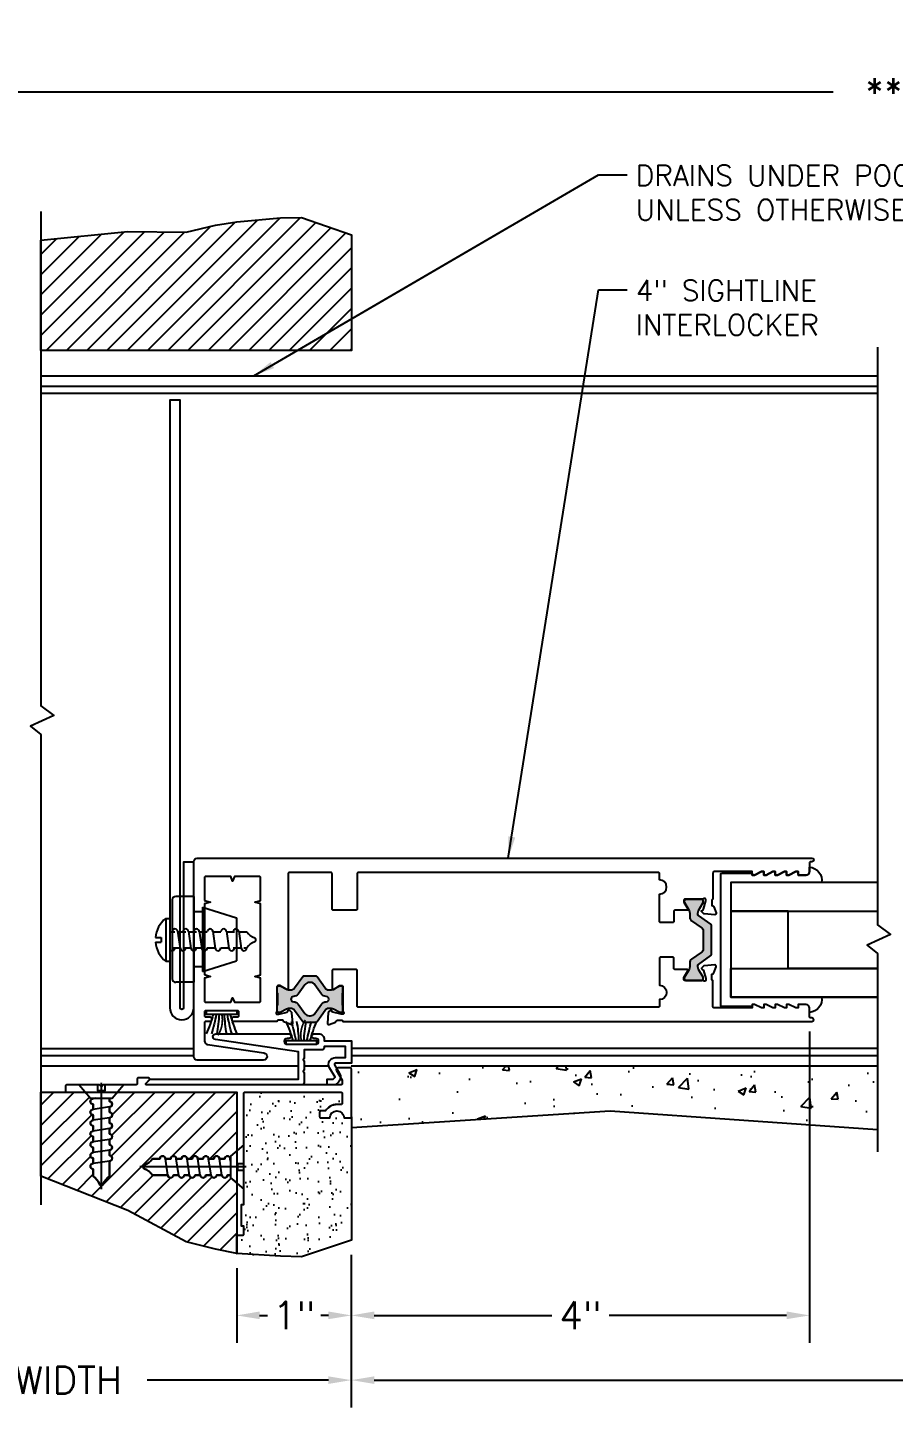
# Model space of a CAD drawing. Extents: x 0 to 79.8, y 0 to 38.2.
# Drawn here: x 6.67 to 14.22, y 11.55 to 23.71 of the extents above; entities that cross this region are included whole.
import ezdxf

# ---------------------------------------------------------------- set-up
doc = ezdxf.new("R2010")
doc.units = 0
doc.header["$MEASUREMENT"] = 0
doc.layers.get('0').update_dxf_attribs({"linetype": 'CONTINUOUS'})
doc.layers.get('DEFPOINTS').update_dxf_attribs({"color": 1, "linetype": 'CONTINUOUS'})
for name, color, linetype in [('ALUM-RED', 1, 'CONTINUOUS'), ('BREAK', 6, 'CONTINUOUS'), ('glass', 7, 'CONTINUOUS'), ('I-STRUT', 7, 'CONTINUOUS'), ('MISC', 9, 'CONTINUOUS'), ('SEAL', 7, 'CONTINUOUS'), ('SEALANT', 1, 'CONTINUOUS'), ('SILL-PAN', 7, 'CONTINUOUS'), ('TEXT', 7, 'CONTINUOUS'), ('TITLE-BLOCK', 7, 'CONTINUOUS'), ('TRACK', 1, 'CONTINUOUS'), ('VENT', 5, 'CONTINUOUS'), ('WALL-CONDITION', 7, 'CONTINUOUS')]:
    doc.layers.add(name, color=color, linetype=linetype)
doc.styles.add('ARCH', font='archstyl.shx')
doc.styles.add('ROMANS', font='romans')
doc.styles.get("Standard").update_dxf_attribs({"font": 'simplex.shx'})
doc.dimstyles.new('ARROW', dxfattribs={"dimtxt": 0.125, "dimasz": 0.1875, "dimexe": 0.125, "dimexo": 0.125, "dimgap": 0.0625, "dimtad": 0, "dimdec": 4, "dimzin": 11, "dimdsep": 46, "dimtxsty": 'ARCH', "dimcen": 0.09375, "dimclrd": 256, "dimclre": 256, "dimclrt": 256, "dimadec": 4, "dimazin": 0, "dimtfac": 1, "dimtdec": 4, "dimtmove": 2, "dimatfit": 3, "dimfxl": 0, "dimfrac": 2, "dimtolj": 1, "dimtzin": 0, "dimarcsym": 0})
doc.dimstyles.new('QUARTER', dxfattribs={"dimscale": 4, "dimtxt": 0.06, "dimasz": 0.05, "dimexe": 0.06, "dimexo": 0.032, "dimgap": 0.021, "dimtad": 0, "dimdec": 4, "dimzin": 4, "dimdsep": 46, "dimlunit": 5, "dimtxsty": 'ROMANS', "dimcen": 0.09, "dimadec": 0, "dimazin": 1, "dimtfac": 1, "dimtdec": 4, "dimtofl": 0, "dimtmove": 0, "dimatfit": 3, "dimfxl": 0, "dimtolj": 1, "dimtzin": 0, "dimarcsym": 0})

# ---------------------------------------------------------------- blocks, each defined once
blk = doc.blocks.new('A$C078B526A')
blk.add_lwpolyline([(0.097, 0.793), (0.288, 0.793), (0.385, 0.909), (0.224, 0.909), (0.224, 0.857), (0.161, 0.857), (0.161, 0.909), (0, 0.909)], close=True)
blk.add_lwpolyline([(0.192, 0.929), (0.192, 0)])
at = {"linetype": 'Continuous'}
blk.add_lwpolyline([(0.263, 0.793), (0.263, 0.766, -1), (0.263, 0.717), (0.263, 0.671, -1), (0.263, 0.622), (0.263, 0.577, -1), (0.263, 0.528), (0.263, 0.483, -1), (0.263, 0.434), (0.263, 0.388, -1), (0.263, 0.34), (0.263, 0.294, -1), (0.263, 0.245), (0.263, 0.112, 0.148821), (0.209, 0.042, -0.355272), (0.199, 0.034), (0.186, 0.034, -0.355272), (0.176, 0.042, 0.148821), (0.122, 0.112), (0.122, 0.175, -1), (0.122, 0.224), (0.122, 0.27, -1), (0.122, 0.319), (0.122, 0.364, -1), (0.122, 0.413), (0.122, 0.458, -1.039493), (0.122, 0.507), (0.122, 0.553, -1.039493), (0.122, 0.601), (0.122, 0.647, -1.039493), (0.122, 0.696), (0.122, 0.741, -1.039493), (0.122, 0.79), (0.122, 0.793)], format="xyb", dxfattribs=at)
for points in [[(0.142, 0.793), (0.122, 0.79)], [(0.263, 0.717), (0.122, 0.696)], [(0.263, 0.622), (0.122, 0.601)], [(0.263, 0.528), (0.122, 0.507)], [(0.263, 0.434), (0.122, 0.413)], [(0.267, 0.34), (0.122, 0.319)], [(0.263, 0.245), (0.122, 0.224)]]:
    blk.add_lwpolyline(points, dxfattribs=at)
blk = doc.blocks.new('*U78')
for centre, radius, start, end in [((-0.331, 1.333), 1.309, 285.9956, 293.821), ((-0.21, 1.411), 1.383, 279.9806, 287.1475), ((-0.037, 1.346), 1.325, 272.8884, 280.2078), ((-0.037, -1.346), 1.325, 79.7922, 87.1116), ((-0.21, -1.411), 1.383, 72.8525, 80.0194), ((-0.331, -1.333), 1.309, 66.179, 74.0044)]:
    blk.add_arc(centre, radius, start, end)
at = {"layer": 'SEAL'}
blk.add_lwpolyline([(0, -0.135), (0, 0.135), (0.03, 0.135), (0.03, -0.135)], close=True, dxfattribs=at)
at = {"layer": 'SEAL', "const_width": 0.015}
blk.add_lwpolyline([(0.03, 0, 0.202236), (0.211, 0.034)], format="xyb", dxfattribs=at)
at = {"flags": 9}
for tag, p in [('MANUFACTURER_PART_#', (0, -0.199)), ('FLEETWOOD_PART_#', (-0.001, -0.249))]:
    blk.add_attdef(tag, p, '', height=0.0312, dxfattribs=at)
blk = doc.blocks.new('*U79')
at = {"lineweight": 25}
blk.add_lwpolyline([(-0.138, 0.252, 0.57735), (-0.147, 0.237), (-0.103, 0.161, -0.339454), (-0.112, 0.088), (-0.139, 0.062), (-0.21, 0.062), (-0.21, 0.112), (-0.159, 0.112), (-0.142, 0.129), (-0.19, 0.212, -0.57735), (-0.138, 0.302), (-0.05, 0.302), (-0.05, 0.398), (-0.236, 0.398), (-0.236, 0.393, -0.414214), (-0.261, 0.368), (-0.411, 0.368), (-0.411, 0.292, 1), (-0.411, 0.272), (-0.411, 0.192, 1), (-0.411, 0.172), (-0.411, 0.087, -0.414214), (-0.436, 0.062), (-1.784, 0.062, -0.668179), (-1.791, 0.079), (-1.758, 0.112), (-0.461, 0.112), (-0.461, 0.351), (-1.187, 0.458, -0.929257), (-1.183, 0.508), (-0.546, 0.508, -1), (-0.546, 0.468), (-0.561, 0.468, 1), (-0.561, 0.418), (-0.311, 0.418, 1), (-0.311, 0.468), (-0.326, 0.468, -1), (-0.326, 0.508), (-0.286, 0.508, -0.414214), (-0.236, 0.458), (-0.236, 0.448), (0, 0.448), (0, 0.252)], format="xyb", close=True, dxfattribs=at)
blk.add_lwpolyline([(-0.08, -0.01), (-0.08, -0.099, -0.414214), (-0.09, -0.109), (-0.126, -0.109, 0.258619), (-0.225, -0.164), (-0.267, -0.164, 0.414214), (-0.277, -0.174), (-0.277, -0.216, 0.414214), (-0.267, -0.226), (-0.188, -0.226, -1), (-0.064, -0.226), (-0.01, -0.226, 0.414214), (0, -0.216), (0, 0.202, 0.414214), (-0.01, 0.212), (-0.116, 0.212, 0.57735), (-0.129, 0.189), (-0.08, 0.105), (-0.08, 0.072, -0.414214), (-0.09, 0.062), (-1.784, 0.062, -0.668179), (-1.791, 0.079), (-1.763, 0.107, 0.668179), (-1.77, 0.124), (-1.86, 0.124, 0.414214), (-1.87, 0.114), (-1.87, 0.072, -0.414214), (-1.88, 0.062), (-2.167, 0.062), (-2.182, 0.047), (-2.197, 0.062), (-2.485, 0.062, 0.414214), (-2.495, 0.052), (-2.495, 0.01, 0.414214), (-2.485, 0), (-1.01, 0, -0.414214), (-1, -0.01), (-1, -1.237, 0.414214), (-0.987, -1.25), (-0.951, -1.25, 0.414214), (-0.938, -1.237), (-0.938, -1.17), (-0.96, -1.17), (-0.96, -0.982), (-0.938, -0.982), (-0.938, -0.01, -0.414214), (-0.928, 0), (-0.09, 0, -0.414214)], format="xyb", close=True)
blk.add_blockref('A$C078B526A', (-2.375, -0.847))
at = {"rotation": 270}
blk.add_blockref('A$C078B526A', (-1.847, -0.461), dxfattribs=at)
at = {"layer": 'SEAL', "xscale": -1, "rotation": 270}
blk.add_blockref('*U78', (-0.436, 0.418), dxfattribs=at)
blk = doc.blocks.new('*D114')
at = {"color": 0, "lineweight": -2}
for p, q in [((2.821, 14.295), (2.821, 11.669)), ((9.492, 13.004), (9.492, 11.669)), ((3.021, 11.909), (4.604, 11.909)), ((9.292, 11.909), (7.709, 11.909))]:
    blk.add_line(p, q, dxfattribs=at)
at = {"color": 0}
for points in [[(3.021, 11.942), (3.021, 11.876), (2.821, 11.909)], [(9.292, 11.942), (9.292, 11.876), (9.492, 11.909)]]:
    blk.add_solid(points, dxfattribs=at)
at = {"layer": 'DEFPOINTS', "color": 0}
for p in [(2.821, 14.423), (9.492, 13.132), (2.821, 11.909)]:
    blk.add_point(p, dxfattribs=at)
at = {"color": 0, "insert": (6.157, 11.909), "char_height": 0.24, "attachment_point": 5, "style": 'ROMANS'}
blk.add_mtext('\\A1;**POCKET WIDTH', dxfattribs=at)
blk = doc.blocks.new('*D115')
at = {"color": 0, "lineweight": -2}
for p, q in [((28.34, 18.492), (28.34, 11.669)), ((9.492, 13.004), (9.492, 11.669)), ((9.692, 11.909), (17.244, 11.909)), ((28.14, 11.909), (20.589, 11.909))]:
    blk.add_line(p, q, dxfattribs=at)
at = {"color": 0}
for points in [[(9.692, 11.942), (9.692, 11.876), (9.492, 11.909)], [(28.14, 11.942), (28.14, 11.876), (28.34, 11.909)]]:
    blk.add_solid(points, dxfattribs=at)
at = {"layer": 'DEFPOINTS', "color": 0}
for p in [(28.34, 18.62), (9.492, 13.132), (28.34, 11.909)]:
    blk.add_point(p, dxfattribs=at)
at = {"color": 0, "insert": (18.916, 11.909), "char_height": 0.24, "attachment_point": 5, "style": 'ROMANS'}
blk.add_mtext('\\A1;**DAYLIGHT WIDTH', dxfattribs=at)
blk = doc.blocks.new('*D116')
at = {"layer": 'DEFPOINTS', "color": 0}
for p in [(8.492, 13.013), (9.492, 13.132), (9.492, 12.474)]:
    blk.add_point(p, dxfattribs=at)
at = {"layer": 'TITLE-BLOCK', "color": 0, "lineweight": -2}
for p, q in [((9.492, 13.004), (9.492, 12.234)), ((8.492, 12.885), (8.492, 12.234)), ((8.692, 12.474), (8.76, 12.474)), ((9.292, 12.474), (9.225, 12.474))]:
    blk.add_line(p, q, dxfattribs=at)
at = {"layer": 'TITLE-BLOCK', "color": 0}
for points in [[(8.692, 12.508), (8.692, 12.441), (8.492, 12.474)], [(9.292, 12.508), (9.292, 12.441), (9.492, 12.474)]]:
    blk.add_solid(points, dxfattribs=at)
at = {"layer": 'TITLE-BLOCK', "color": 0, "insert": (8.992, 12.474), "char_height": 0.24, "attachment_point": 5, "style": 'ROMANS'}
blk.add_mtext('\\A1;1"', dxfattribs=at)
blk = doc.blocks.new('*D117')
at = {"color": 0, "lineweight": -2}
for p, q in [((2.821, 21.025), (2.821, 23.393)), ((28.34, 20.656), (28.34, 23.393)), ((3.021, 23.153), (13.697, 23.153)), ((28.14, 23.153), (17.465, 23.153))]:
    blk.add_line(p, q, dxfattribs=at)
at = {"color": 0}
for points in [[(3.021, 23.187), (3.021, 23.12), (2.821, 23.153)], [(28.14, 23.187), (28.14, 23.12), (28.34, 23.153)]]:
    blk.add_solid(points, dxfattribs=at)
at = {"layer": 'DEFPOINTS', "color": 0}
for p in [(28.34, 23.153), (2.821, 20.897), (28.34, 20.528)]:
    blk.add_point(p, dxfattribs=at)
at = {"color": 0, "insert": (15.581, 23.153), "char_height": 0.24, "attachment_point": 5, "style": 'ROMANS'}
blk.add_mtext('\\A1;**NET FRAME WIDTH', dxfattribs=at)
blk = doc.blocks.new('A$C72B7364F')
at = {"linetype": 'Continuous'}
for p, q in [((0.0224, 0.0935), (0.0313, 0.0935)), ((0.0224, 0.0935), (0.0224, 0)), ((0.0313, 0.0935), (0.0313, 0)), ((0.0313, 0.0644), (0.0425, 0.0644)), ((0.0485, 0.0654), (0.0539, 0.028)), ((0.0487, 0.0644), (0.0661, 0.0644)), ((0.0721, 0.0654), (0.0775, 0.028)), ((0.0723, 0.0644), (0.0896, 0.0644)), ((0.0956, 0.0654), (0.1011, 0.028)), ((0.0958, 0.0644), (0.1132, 0.0644)), ((0.1253, 0.0654), (0.1307, 0.028)), ((0.1255, 0.0644), (0.1429, 0.0644)), ((0.155, 0.0654), (0.1604, 0.028)), ((0.1552, 0.0644), (0.1725, 0.0644)), ((0.1817, 0.0654), (0.1871, 0.028)), ((0.1819, 0.0644), (0.1992, 0.0644)), ((0, 0.0517), (0.0125, 0.0517)), ((0, 0.0418), (0.0125, 0.0418)), ((0.0125, 0.0517), (0.0125, 0.0418)), ((0.2188, 0.0451), (0.2188, 0.0484)), ((0.0364, 0.0291), (0.0539, 0.0291)), ((0.06, 0.0291), (0.0774, 0.0291)), ((0.0835, 0.0291), (0.101, 0.0291)), ((0.1132, 0.0291), (0.1306, 0.0291)), ((0.1429, 0.0291), (0.1603, 0.0291)), ((0.1696, 0.0291), (0.187, 0.0291)), ((0.1931, 0.0291), (0.1992, 0.0291)), ((0.0224, 0), (0.0313, 0))]:
    blk.add_line(p, q, dxfattribs=at)
for centre, radius, start, end in [((0.0599, 0.0467), 0.0599, 128.718, 175.226), ((0.0425, 0.0644), 0.00611, 0, 180), ((0.0661, 0.0644), 0.00611, 0, 180), ((0.0896, 0.0644), 0.00611, 0, 180), ((0.1193, 0.0644), 0.00611, 0, 180), ((0.149, 0.0644), 0.00611, 0, 180), ((0.1757, 0.0644), 0.00611, 0, 180), ((0.2302, 0.0864), 0.038, 215.4362, 249.2949), ((0.0599, 0.0467), 0.0599, 184.774, 231.282), ((0.2302, 0.0071), 0.038, 110.7051, 144.5638), ((0.2163, 0.0484), 0.00249, 0, 78.2349), ((0.2163, 0.0451), 0.00249, 281.7651, 0), ((0.0364, 0.0291), 0.00611, 212.4827, 0), ((0.06, 0.0291), 0.00611, 180, 0), ((0.06, 0.0291), 0.00611, 180, 0), ((0.0835, 0.0291), 0.00611, 180, 0), ((0.1071, 0.0291), 0.00611, 180, 0), ((0.1071, 0.0291), 0.00611, 180, 0), ((0.1367, 0.0291), 0.00611, 180, 0), ((0.1367, 0.0291), 0.00611, 180, 0), ((0.1664, 0.0291), 0.00611, 180, 0), ((0.1664, 0.0291), 0.00611, 180, 0), ((0.1931, 0.0291), 0.00611, 180, 0)]:
    blk.add_arc(centre, radius, start, end, dxfattribs=at)
blk = doc.blocks.new('25064-18mmX6mm-I-STRUT')
at = {"layer": 'I-STRUT'}
h = blk.add_hatch(color=256, dxfattribs=at)
h.dxf.hatch_style = 1
h.paths.add_polyline_path([(-0.22, 0.353, 0.57735), (-0.234, 0.33), (-0.195, 0.257, -0.131652), (-0.189, 0.233), (-0.189, 0.199, 0.244698), (-0.172, 0.167), (-0.088, 0.108, -0.244698), (-0.071, 0.076), (-0.071, -0.077, -0.244698), (-0.088, -0.11), (-0.172, -0.169, 0.244698), (-0.189, -0.201), (-0.189, -0.235, -0.131652), (-0.195, -0.258), (-0.235, -0.327, 0.245227), (-0.235, -0.335, 0.507805), (-0.22, -0.355), (-0.087, -0.355, 0.414214), (-0.071, -0.339, 0.469068), (-0.072, -0.327), (-0.112, -0.258, -0.131652), (-0.118, -0.235), (-0.118, -0.224, -0.244698), (-0.113, -0.214), (-0.005, -0.138, 0.244698), (0, -0.129), (0, -0.127), (0, 0.127, 0.244698), (-0.005, 0.137), (-0.113, 0.212, -0.244698), (-0.118, 0.222), (-0.118, 0.233, -0.131652), (-0.112, 0.257), (-0.072, 0.326, 0.131652), (-0.071, 0.33, 0.640011), (-0.087, 0.353)])
blk.add_lwpolyline([(0, -0.13), (0, -0.127), (0, 0.127, 0.244698), (-0.005, 0.137), (-0.113, 0.212, -0.244698), (-0.118, 0.222), (-0.118, 0.233, -0.131652), (-0.112, 0.257), (-0.072, 0.326, 0.131652), (-0.071, 0.33), (-0.071, 0.338, 0.414214), (-0.087, 0.353), (-0.22, 0.353, 0.414214), (-0.236, 0.338), (-0.236, 0.33, 0.131652), (-0.235, 0.326), (-0.195, 0.257, -0.131652), (-0.189, 0.233), (-0.189, 0.199, 0.244698), (-0.172, 0.167), (-0.088, 0.108, -0.244698), (-0.071, 0.076), (-0.071, -0.077, -0.244698), (-0.088, -0.11), (-0.172, -0.169, 0.244698), (-0.189, -0.201), (-0.189, -0.235, -0.131652), (-0.195, -0.258), (-0.235, -0.327, 0.131652), (-0.236, -0.331), (-0.236, -0.339, 0.414214), (-0.22, -0.355), (-0.087, -0.355, 0.414214), (-0.071, -0.339), (-0.071, -0.331, 0.131652), (-0.072, -0.327), (-0.112, -0.258, -0.131652), (-0.118, -0.235), (-0.118, -0.224, -0.244698), (-0.113, -0.214), (-0.005, -0.138, 0.244698), (0, -0.129)], format="xyb", dxfattribs=at)
blk = doc.blocks.new('25065-14.6mmX10.2mm-I-STRUT')
at = {"layer": 'I-STRUT'}
h = blk.add_hatch(color=256, dxfattribs=at)
h.dxf.hatch_style = 1
h.paths.add_polyline_path([(-0.221, 0.196, 0.242889), (-0.231, 0.201), (-0.283, 0.201), (-0.336, 0.201, 0.242889), (-0.346, 0.196), (-0.417, 0.095, -0.242889), (-0.449, 0.079), (-0.47, 0.079, -0.131652), (-0.489, 0.084), (-0.538, 0.112, 0.317667), (-0.551, 0.111, 0.6401), (-0.571, 0.102), (-0.571, 0.059, 0.236068), (-0.567, 0.051), (-0.567, -0.051, 0.236068), (-0.571, -0.059), (-0.571, -0.102, 0.6401), (-0.551, -0.111, 0.317667), (-0.538, -0.112), (-0.489, -0.084, -0.131652), (-0.47, -0.079), (-0.449, -0.079, -0.242889), (-0.417, -0.095), (-0.346, -0.196, 0.242889), (-0.336, -0.201), (-0.283, -0.201), (-0.231, -0.201, 0.242889), (-0.221, -0.196), (-0.15, -0.095, -0.242889), (-0.118, -0.079), (-0.097, -0.079, -0.131652), (-0.078, -0.084), (-0.029, -0.112, 0.317667), (-0.016, -0.111, 0.6401), (0.004, -0.102), (0.004, -0.059, 0.236068), (0, -0.051), (0, 0.051, 0.236068), (0.004, 0.059), (0.004, 0.102, 0.6401), (-0.016, 0.111, 0.317667), (-0.029, 0.112), (-0.078, 0.084, -0.131652), (-0.097, 0.079), (-0.118, 0.079, -0.242889), (-0.15, 0.095)])
h.paths.add_polyline_path([(-0.181, 0.044, 0.244669), (-0.142, 0.024, -1.006741), (-0.142, -0.023, 0.244669), (-0.181, -0.043), (-0.239, -0.126, -0.242889), (-0.278, -0.145), (-0.289, -0.145, -0.242889), (-0.328, -0.126), (-0.386, -0.043, 0.244669), (-0.425, -0.023, -1.006741), (-0.425, 0.024, 0.244669), (-0.386, 0.044), (-0.328, 0.126, -0.242889), (-0.289, 0.146), (-0.278, 0.146, -0.242889), (-0.239, 0.126)], flags=16)
for points in [[(-0.571, -0.059), (-0.571, -0.102, 0.414214), (-0.559, -0.114), (-0.544, -0.114, 0.131652), (-0.538, -0.112), (-0.489, -0.084, -0.131652), (-0.47, -0.079), (-0.449, -0.079, -0.242889), (-0.417, -0.095), (-0.346, -0.196, 0.242889), (-0.336, -0.201), (-0.283, -0.201), (-0.231, -0.201, 0.242889), (-0.221, -0.196), (-0.15, -0.095, -0.242889), (-0.118, -0.079), (-0.097, -0.079, -0.131652), (-0.078, -0.084), (-0.029, -0.112, 0.131652), (-0.023, -0.114), (-0.008, -0.114, 0.414214), (0.004, -0.102), (0.004, -0.059, 0.236068), (0, -0.051), (0, 0.051, 0.236068), (0.004, 0.059), (0.004, 0.102, 0.414214), (-0.008, 0.114), (-0.023, 0.114, 0.131652), (-0.029, 0.112), (-0.078, 0.084, -0.131652), (-0.097, 0.079), (-0.118, 0.079, -0.242889), (-0.15, 0.095), (-0.221, 0.196, 0.242889), (-0.231, 0.201), (-0.283, 0.201), (-0.336, 0.201, 0.242889), (-0.346, 0.196), (-0.417, 0.095, -0.242889), (-0.449, 0.079), (-0.47, 0.079, -0.131652), (-0.489, 0.084), (-0.538, 0.112, 0.131652), (-0.544, 0.114), (-0.559, 0.114, 0.414214), (-0.571, 0.102), (-0.571, 0.059, 0.236068), (-0.567, 0.051), (-0.567, -0.051, 0.236068)], [(-0.425, -0.023, -0.244669), (-0.386, -0.043), (-0.328, -0.126, 0.242889), (-0.289, -0.145), (-0.283, -0.145), (-0.278, -0.145, 0.242889), (-0.239, -0.126), (-0.181, -0.043, -0.244669), (-0.142, -0.023, 1.006741), (-0.142, 0.024, -0.244669), (-0.181, 0.044), (-0.239, 0.126, 0.242889), (-0.278, 0.146), (-0.283, 0.146), (-0.289, 0.146, 0.242889), (-0.328, 0.126), (-0.386, 0.044, -0.244669), (-0.425, 0.024, 1.006741)]]:
    blk.add_lwpolyline(points, format="xyb", close=True, dxfattribs=at)
blk = doc.blocks.new('3777-4in_Thermal_Sightline_Interlocker')
for points in [[(0.857, 0.671), (0.857, 0.595, -0.414214), (0.827, 0.565), (0.767, 0.565, -0.414214), (0.757, 0.575), (0.757, 0.595), (0.737, 0.595), (0.677, 0.565), (0.657, 0.565), (0.657, 0.595), (0.637, 0.595), (0.577, 0.565), (0.557, 0.565), (0.557, 0.595), (0.537, 0.595), (0.477, 0.565), (0.457, 0.565), (0.457, 0.595), (0.437, 0.595), (0.377, 0.565), (0.357, 0.565), (0.357, 0.595), (0.024, 0.595, 0.414214), (0.014, 0.585), (0.014, 0.355, 0.414214), (0.003, 0.343), (0.003, 0.308, 0.359508), (0.012, 0.297, -0.263725), (0.021, 0.289), (0.041, 0.235), (0.041, 0.235, -0.548619), (0.029, 0.219), (-0.063, 0.227, -0.176327), (-0.07, 0.23), (-0.084, 0.244, -0.57735), (-0.081, 0.257), (-0.076, 0.259, 0.267949), (-0.068, 0.267), (-0.049, 0.339, 0.065543), (-0.048, 0.342), (-0.048, 0.351, 0.6885), (-0.069, 0.358, -0.213422), (-0.077, 0.355), (-0.23, 0.355, 0.414214), (-0.241, 0.343), (-0.241, 0.334, 0.137872), (-0.24, 0.328), (-0.204, 0.27, -0.585524), (-0.211, 0.258), (-0.318, 0.258, 0.414214), (-0.328, 0.248), (-0.328, 0.16, -0.414214), (-0.338, 0.15), (-0.443, 0.15, -0.414214), (-0.453, 0.16), (-0.453, 0.398, 1), (-0.453, 0.523), (-0.453, 0.578, 0.414214), (-0.463, 0.588), (-3.082, 0.588, 0.414214), (-3.092, 0.578), (-3.092, 0.268, -0.414214), (-3.102, 0.258), (-3.301, 0.258, -0.414214), (-3.311, 0.268), (-3.311, 0.578, 0.414214), (-3.321, 0.588), (-3.685, 0.588, 0.414214), (-3.695, 0.578), (-3.695, -0.429, -0.585524), (-3.707, -0.435), (-3.766, -0.399, 0.137872), (-3.772, -0.398), (-3.78, -0.398, 0.414214), (-3.792, -0.409), (-3.792, -0.621, -0.213422), (-3.796, -0.63, 0.6885), (-3.788, -0.65), (-3.779, -0.65, 0.065543), (-3.776, -0.65), (-3.704, -0.631, 0.267949), (-3.696, -0.622), (-3.695, -0.618, -0.57735), (-3.682, -0.615), (-3.668, -0.629, -0.176327), (-3.664, -0.636), (-3.656, -0.727, -0.548619), (-3.672, -0.739), (-3.672, -0.739), (-3.726, -0.72, -0.263725), (-3.734, -0.711, 0.359508), (-3.745, -0.701), (-3.78, -0.701, 0.414214), (-3.792, -0.713), (-4.174, -0.713, -0.414214), (-4.184, -0.703), (-4.184, -0.683, -0.414214), (-4.174, -0.673), (-4.134, -0.673, 0.414214), (-4.124, -0.663), (-4.124, -0.63, 0.414214), (-4.134, -0.62), (-4.414, -0.62, 0.414214), (-4.424, -0.63), (-4.424, -0.663, 0.414214), (-4.414, -0.673), (-4.374, -0.673, -0.414214), (-4.364, -0.683), (-4.364, -0.703, -0.414214), (-4.374, -0.713), (-4.414, -0.713, 0.414214), (-4.424, -0.723), (-4.424, -0.884, 0.3714), (-4.398, -0.914), (-3.906, -0.987, -0.928445), (-3.911, -1.051), (-4.488, -1.051, -0.414214), (-4.518, -1.021), (-4.518, 0.683, -0.414214), (-4.488, 0.713), (0.877, 0.713, -1), (0.877, 0.681), (0.867, 0.681, 0.414214)], [(-4.424, 0.344), (-4.373, 0.328), (-4.424, 0.313), (-4.424, -0.304), (-4.373, -0.32), (-4.424, -0.335), (-4.424, -0.535, 0.414214), (-4.414, -0.545), (-4.195, -0.545), (-4.18, -0.505), (-4.164, -0.545), (-3.946, -0.545, 0.414214), (-3.936, -0.535), (-3.936, -0.336), (-3.986, -0.32), (-3.936, -0.305), (-3.936, 0.313), (-3.986, 0.328), (-3.936, 0.344), (-3.936, 0.543, 0.414214), (-3.946, 0.553), (-4.164, 0.553), (-4.18, 0.513), (-4.195, 0.553), (-4.414, 0.553, 0.414214), (-4.424, 0.543)], [(0.867, -0.681, -0.414214), (0.857, -0.671), (0.857, -0.595, 0.414214), (0.827, -0.565), (0.757, -0.565), (0.757, -0.595), (0.737, -0.595), (0.677, -0.565), (0.657, -0.565), (0.657, -0.595), (0.637, -0.595), (0.577, -0.565), (0.557, -0.565), (0.557, -0.595), (0.537, -0.595), (0.477, -0.565), (0.457, -0.565), (0.457, -0.595), (0.437, -0.595), (0.377, -0.565), (0.357, -0.565), (0.357, -0.595), (0.024, -0.595, -0.414214), (0.014, -0.585), (0.014, -0.355, -0.414214), (0.003, -0.343), (0.003, -0.308, -0.359508), (0.012, -0.297, 0.263725), (0.021, -0.289), (0.041, -0.235), (0.041, -0.235, 0.548619), (0.029, -0.219), (-0.063, -0.227, 0.176327), (-0.07, -0.23), (-0.084, -0.244, 0.57735), (-0.081, -0.257), (-0.076, -0.259, -0.267949), (-0.068, -0.267), (-0.049, -0.339, -0.065543), (-0.048, -0.342), (-0.048, -0.351, -0.6885), (-0.069, -0.358, 0.213422), (-0.077, -0.355), (-0.23, -0.355, -0.414214), (-0.241, -0.343), (-0.241, -0.334, -0.137872), (-0.24, -0.328), (-0.204, -0.27, 0.585524), (-0.211, -0.258), (-0.318, -0.258, -0.414214), (-0.328, -0.248), (-0.328, -0.16, 0.414214), (-0.338, -0.15), (-0.443, -0.15, 0.414214), (-0.453, -0.16), (-0.453, -0.397, -1), (-0.453, -0.522), (-0.453, -0.578, -0.414214), (-0.463, -0.588), (-3.082, -0.588, -0.414214), (-3.092, -0.578), (-3.092, -0.268, 0.414214), (-3.102, -0.258), (-3.301, -0.258, 0.414214), (-3.311, -0.268), (-3.311, -0.427, 0.585524), (-3.299, -0.433), (-3.243, -0.399, -0.137872), (-3.237, -0.398), (-3.228, -0.398, -0.414214), (-3.216, -0.409), (-3.216, -0.621, 0.213422), (-3.213, -0.63, -0.6885), (-3.22, -0.65), (-3.229, -0.65, -0.065543), (-3.232, -0.65), (-3.304, -0.631, -0.267949), (-3.312, -0.622), (-3.313, -0.618, 0.57735), (-3.326, -0.615), (-3.341, -0.629, 0.176327), (-3.344, -0.636), (-3.352, -0.727, 0.548619), (-3.336, -0.739), (-3.336, -0.739), (-3.282, -0.72, 0.263725), (-3.274, -0.711, -0.359508), (-3.263, -0.701), (-3.228, -0.701, -0.414214), (-3.216, -0.713), (0.877, -0.713, 1), (0.877, -0.681)]]:
    blk.add_lwpolyline(points, format="xyb", close=True)
at = {"layer": 'I-STRUT'}
for name, p in [('25064-18mmX6mm-I-STRUT', (0, 0)), ('25065-14.6mmX10.2mm-I-STRUT', (-3.221, -0.518))]:
    blk.add_blockref(name, p, dxfattribs=at)
blk = doc.blocks.new('A$C1D443341')
for p, q in [((0.188, 0.75), (0.031, 0.75)), ((0.188, 0.75), (0.188, 0)), ((0, 0.719), (0, 0.031)), ((0.264, 0.615), (0.188, 0.615)), ((0.264, 0.656), (0.562, 0.563)), ((0.264, 0.656), (0.264, 0.094)), ((0.562, 0.563), (0.562, 0.187)), ((0.264, 0.135), (0.188, 0.135)), ((0.264, 0.094), (0.562, 0.187)), ((0.188, 0), (0.031, 0))]:
    blk.add_line(p, q)
for centre, start, end in [((0.031, 0.719), 90, 180), ((0.031, 0.031), 180, 270)]:
    blk.add_arc(centre, 0.031, start, end)
blk = doc.blocks.new('*U95')
for centre, radius, start, end in [((-0.336, 1.375), 1.351, 285.7333, 293.4368), ((-0.214, 1.458), 1.43, 279.8103, 286.8579), ((-0.038, 1.394), 1.372, 272.8377, 280.0301), ((-0.038, -1.394), 1.372, 79.9699, 87.1623), ((-0.214, -1.458), 1.43, 73.1421, 80.1897), ((-0.336, -1.375), 1.351, 66.5632, 74.2667)]:
    blk.add_arc(centre, radius, start, end)
at = {"layer": 'SEAL'}
blk.add_lwpolyline([(0, -0.135), (0, 0.135), (0.03, 0.135), (0.03, -0.135)], close=True, dxfattribs=at)
at = {"layer": 'SEAL', "const_width": 0.015}
blk.add_lwpolyline([(0.03, 0, 0.199044), (0.214, 0.034)], format="xyb", dxfattribs=at)
at = {"flags": 9}
for tag, p in [('MANUFACTURER_PART_#', (0, -0.199)), ('FLEETWOOD_PART_#', (-0.001, -0.249))]:
    blk.add_attdef(tag, p, '', height=0.0312, dxfattribs=at)
blk = doc.blocks.new('*D216')
at = {"layer": 'DEFPOINTS', "color": 0}
for p in [(13.492, 15.081), (9.492, 13.132), (9.492, 12.474)]:
    blk.add_point(p, dxfattribs=at)
at = {"layer": 'TITLE-BLOCK', "color": 0, "lineweight": -2}
for p, q in [((13.492, 14.953), (13.492, 12.234)), ((9.492, 13.004), (9.492, 12.234)), ((9.692, 12.474), (11.243, 12.474)), ((13.292, 12.474), (11.742, 12.474))]:
    blk.add_line(p, q, dxfattribs=at)
at = {"layer": 'TITLE-BLOCK', "color": 0}
for points in [[(9.692, 12.508), (9.692, 12.441), (9.492, 12.474)], [(13.292, 12.508), (13.292, 12.441), (13.492, 12.474)]]:
    blk.add_solid(points, dxfattribs=at)
at = {"layer": 'TITLE-BLOCK', "color": 0, "insert": (11.492, 12.474), "char_height": 0.24, "attachment_point": 5, "style": 'ROMANS'}
blk.add_mtext('\\A1;4"', dxfattribs=at)

msp = doc.modelspace()

# ---------------------------------------------------------------- hatches: boundary and pattern name
at = {"layer": 'TITLE-BLOCK'}
h = msp.add_hatch(dxfattribs=at)
h.set_pattern_fill('AR-CONC', color=256, scale=0.1, style=0)
h.set_pattern_definition([(50, (52.3664, 3.58), (0.71726, -0.062752), [0.075, -0.825]), (355, (52.3664, 3.58), (-0.138751, 0.752192), [0.06, -0.66]), (100.4514, (52.42616, 3.57476), (0.578509, 0.68944), [0.06374, -0.701142]), (46.1842, (52.3664, 3.78), (1.067241, -0.165519), [0.1125, -1.2375]), (96.6356, (52.4553, 3.7662), (0.934663, 0.974118), [0.09561, -1.051713]), (351.1842, (52.3664, 3.78), (0.934662, 0.974119), [0.09, -0.99]), (21, (52.4664, 3.73), (0.596907, -0.402619), [0.075, -0.825]), (326, (52.4664, 3.73), (0.243315, 0.72515), [0.06, -0.66]), (71.4514, (52.5161, 3.69644), (0.840223, 0.32253), [0.06374, -0.701142]), (37.5, (52.36639, 3.58), (0.0121599, 0.3328939), [0, -0.652, 0, -0.67, 0, -0.6625]), (7.5, (52.3664, 3.58), (0.2630695, 0.3944117), [0, -0.382, 0, -0.637, 0, -0.2525]), (327.5, (52.14339, 3.58), (0.5338224, -0.0225549), [0, -0.25, 0, -0.78, 0, -1.035]), (317.5, (52.0434, 3.58), (0.583186, 0.100105), [0, -0.325, 0, -0.518, 0, -0.735])])
h.paths.add_polyline_path([(14.0844961, 14.651764), (9.4922485, 14.6517641), (9.4922201, 14.1116559), (11.7523242, 14.2560542), (14.0845514, 14.0924607)])
at = {"layer": 'WALL-CONDITION'}
h = msp.add_hatch(dxfattribs=at)
h.set_pattern_fill('ANSI31', color=256, style=0)
h.set_pattern_definition([(45, (-35.54223, 27.84719), (-0.08838835, 0.08838835), [])])
h.paths.add_polyline_path([(6.7812639, 20.8971012), (6.7812639, 21.8577428), (7.5399987, 21.9349895), (8.0513403, 21.9276147), (8.3073789, 21.9908073), (8.4923201, 22.0174957), (8.8746987, 22.0524093), (9.0566691, 22.0568856), (9.4922201, 21.9049204), (9.4922201, 20.8971012)])
h = msp.add_hatch(dxfattribs=at)
h.set_pattern_fill('ANSI31', color=256, style=0)
h.set_pattern_definition([(45, (-35.54223, 27.84719), (-0.08838835, 0.08838835), [])])
edge = h.paths.add_edge_path()
edge.add_line((6.7812638, 13.6900191), (6.7812638, 14.4231012))
edge.add_line((6.7812638, 14.4231012), (7.1695313, 14.4231012))
edge.add_line((7.1695313, 14.4231012), (7.2146234, 14.3693626))
edge.add_line((7.2146234, 14.3693626), (7.2391705, 14.3693626))
edge.add_line((7.2391705, 14.3693626), (7.2391705, 14.3662611))
edge.add_arc((7.2391705, 14.3418183), 0.0244428, 90, 270)
edge.add_line((7.2391705, 14.3173756), (7.2391705, 14.2719819))
edge.add_arc((7.2391705, 14.2475391), 0.0244428, 90, 270)
edge.add_line((7.2391705, 14.2230963), (7.2391705, 14.1777026))
edge.add_arc((7.2391705, 14.1532598), 0.0244428, 90, 270)
edge.add_line((7.2391705, 14.1288171), (7.2391705, 14.0834233))
edge.add_arc((7.2391705, 14.0589806), 0.0244428, 90, 270)
edge.add_line((7.2391705, 14.0345378), (7.2391705, 13.9891441))
edge.add_arc((7.2391705, 13.9647013), 0.0244428, 90, 270)
edge.add_line((7.2391705, 13.9402586), (7.2391705, 13.8948648))
edge.add_arc((7.2391705, 13.8704221), 0.0244428, 90, 270)
edge.add_line((7.2391705, 13.8459793), (7.2391705, 13.8005856))
edge.add_arc((7.2391705, 13.7761428), 0.0244428, 90, 270)
edge.add_line((7.2391705, 13.7517), (7.2391705, 13.6882998))
edge.add_arc((7.1510518, 13.5644704), 0.1519823, 20.70507772, 54.56379237, ccw=False)
edge.add_arc((7.302985, 13.6202392), 0.0099766, 191.76514343, 270)
edge.add_line((7.302985, 13.6102626), (7.3097657, 13.6102626))
edge.add_line((7.3097657, 13.6102626), (7.3165465, 13.6102626))
edge.add_arc((7.3165465, 13.6202392), 0.0099766, 270, 348.23485657)
edge.add_arc((7.4684797, 13.5644704), 0.1519823, 125.43620763, 159.29492228, ccw=False)
edge.add_line((7.380361, 13.6882998), (7.380361, 13.8211606))
edge.add_arc((7.380361, 13.8456034), 0.0244428, 270, 450)
edge.add_line((7.380361, 13.8700461), (7.380361, 13.9154399))
edge.add_arc((7.380361, 13.9398826), 0.0244428, 270, 450)
edge.add_line((7.380361, 13.9643254), (7.380361, 14.0097191))
edge.add_arc((7.380361, 14.0341619), 0.0244428, 270, 450)
edge.add_line((7.380361, 14.0586047), (7.380361, 14.1043743))
edge.add_arc((7.380361, 14.1288171), 0.0244428, 270, 450)
edge.add_line((7.380361, 14.1532598), (7.380361, 14.1986535))
edge.add_arc((7.380361, 14.2230963), 0.0244428, 270, 450)
edge.add_line((7.380361, 14.2475391), (7.380361, 14.2929328))
edge.add_arc((7.380361, 14.3173756), 0.0244428, 270, 450)
edge.add_line((7.380361, 14.3418183), (7.380361, 14.3693626))
edge.add_line((7.380361, 14.3693626), (7.4049081, 14.3693626))
edge.add_line((7.4049081, 14.3693626), (7.4500002, 14.4231012))
edge.add_line((7.4500002, 14.4231012), (8.4923201, 14.4231012))
edge.add_line((8.4923201, 14.4231012), (8.4923201, 13.9101584))
edge.add_line((8.4923201, 13.9101584), (8.4385815, 13.8650663))
edge.add_line((8.4385815, 13.8650663), (8.4385815, 13.8405191))
edge.add_line((8.4385815, 13.8405191), (8.43548, 13.8405191))
edge.add_arc((8.4110373, 13.8405191), 0.0244428, 0, 180)
edge.add_line((8.3865945, 13.8405191), (8.3412008, 13.8405191))
edge.add_arc((8.316758, 13.8405191), 0.0244428, 0, 180)
edge.add_line((8.2923153, 13.8405191), (8.2469215, 13.8405191))
edge.add_arc((8.2224788, 13.8405191), 0.0244428, 0, 180)
edge.add_line((8.198036, 13.8405191), (8.1526423, 13.8405191))
edge.add_arc((8.1281995, 13.8405191), 0.0244428, 0, 180)
edge.add_line((8.1037567, 13.8405191), (8.058363, 13.8405191))
edge.add_arc((8.0339203, 13.8405191), 0.0244428, 0, 180)
edge.add_line((8.0094775, 13.8405191), (7.9640838, 13.8405191))
edge.add_arc((7.939641, 13.8405191), 0.0244428, 0, 180)
edge.add_line((7.9151982, 13.8405191), (7.8698045, 13.8405191))
edge.add_arc((7.8453617, 13.8405191), 0.0244428, 0, 180)
edge.add_line((7.820919, 13.8405191), (7.7575187, 13.8405191))
edge.add_arc((7.6336894, 13.9286379), 0.1519823, 290.70507772, 324.56379237, ccw=False)
edge.add_arc((7.6894581, 13.7767047), 0.0099766, 101.76514343, 180)
edge.add_line((7.6794815, 13.7767047), (7.6794815, 13.7699239))
edge.add_line((7.6794815, 13.7699239), (7.6794815, 13.7631432))
edge.add_arc((7.6894581, 13.7631432), 0.0099766, 180, 258.23485657)
edge.add_arc((7.6336894, 13.6112099), 0.1519823, 35.43620763, 69.29492228, ccw=False)
edge.add_line((7.7575187, 13.6993287), (7.8903795, 13.6993287))
edge.add_arc((7.9148223, 13.6993287), 0.0244428, 180, 360)
edge.add_line((7.9392651, 13.6993287), (7.9846588, 13.6993287))
edge.add_arc((8.0091016, 13.6993287), 0.0244428, 180, 360)
edge.add_line((8.0335443, 13.6993287), (8.0789381, 13.6993287))
edge.add_arc((8.1033808, 13.6993287), 0.0244428, 180, 360)
edge.add_line((8.1278236, 13.6993287), (8.1735932, 13.6993287))
edge.add_arc((8.198036, 13.6993287), 0.0244428, 180, 360)
edge.add_line((8.2224788, 13.6993287), (8.2678725, 13.6993287))
edge.add_arc((8.2923153, 13.6993287), 0.0244428, 180, 360)
edge.add_line((8.316758, 13.6993287), (8.3621517, 13.6993287))
edge.add_arc((8.3865945, 13.6993287), 0.0244428, 180, 360)
edge.add_line((8.4110373, 13.6993287), (8.4385815, 13.6993287))
edge.add_line((8.4385815, 13.6993287), (8.4385815, 13.6747816))
edge.add_line((8.4385815, 13.6747816), (8.4923201, 13.6296895))
edge.add_line((8.4923201, 13.6296895), (8.4923201, 13.0128937))
edge.add_line((8.4923201, 13.0128937), (8.3073789, 13.0515978))
edge.add_line((8.3073789, 13.0515978), (8.0513403, 13.1147904))
edge.add_line((8.0513403, 13.1147904), (7.5399987, 13.3909182))
edge.add_line((7.5399987, 13.3909182), (6.7812638, 13.6900191))
h = msp.add_hatch(dxfattribs=at)
h.set_pattern_fill('AR-SAND', color=256, scale=0.1, angle=90, style=0)
h.set_pattern_definition([(127.5, (-35.54223, 27.84719), (-0.1926824, -0.00629934), [0, -0.152, 0, -0.17, 0, -0.1625]), (97.5, (-35.54223, 27.8472), (-0.2822146, 0.1769777), [0, -0.082, 0, -0.137, 0, -0.0525]), (57.5, (-35.54223, 27.72419), (-0.0005659, 0.3114142), [0, -0.05, 0, -0.18, 0, -0.235]), (47.5, (-35.54223, 27.7242), (-0.0877676, 0.3006127), [0, -0.025, 0, -0.118, 0, -0.135])])
h.paths.add_polyline_path([(9.2153139, 14.25958), (9.2669982, 14.25958, -0.2586190734), (9.3662201, 14.31458), (9.4022281, 14.31458, 0.4142135624), (9.4122281, 14.32458), (9.4122281, 14.4131022, 0.4142135624), (9.4022291, 14.4231012), (8.5643129, 14.4231012, 0.4142135624), (8.5543139, 14.4131022), (8.5543139, 13.9623179), (8.5544815, 13.9623179), (8.5544815, 13.8012169), (8.5543139, 13.8012169), (8.5543139, 13.7386309), (8.5544815, 13.7386309), (8.5544815, 13.5775299), (8.5543139, 13.5775299), (8.5543139, 13.4411994), (8.5323161, 13.4411994), (8.5323161, 13.2532182), (8.5543139, 13.2532182), (8.5543139, 13.1865582, -0.4142135624), (8.5409819, 13.1732262), (8.5056521, 13.1732262, -0.4142135624), (8.4923201, 13.1865582), (8.4923201, 13.0128937), (8.8746987, 12.9899958), (9.0566691, 12.9855195), (9.4922201, 13.1317794), (9.4922201, 14.19758), (9.4282201, 14.19758, 1), (9.3042201, 14.19758), (9.2153139, 14.19758)])

# ---------------------------------------------------------------- linework, layer by layer
at = {"layer": 'ALUM-RED'}
msp.add_lwpolyline([(8.0272201, 15.1589116, -1), (7.9972201, 15.1589116), (7.9972201, 20.4619116), (7.9072201, 20.4619116), (7.9072201, 15.1589116, 1), (8.1172201, 15.1589116), (8.1172201, 16.4289116), (8.0272201, 16.4289116)], format="xyb", close=True, dxfattribs=at)
at = {"layer": 'BREAK'}
for points in [[(6.7812639, 22.1077428), (6.7812639, 17.7931772), (6.8954979, 17.7089124), (6.6916192, 17.6174528), (6.7812639, 17.5431772), (6.7812638, 13.4400191)], [(14.0843991, 20.9246012), (14.0843991, 15.8820958), (14.1986331, 15.797831), (13.9947544, 15.7063714), (14.0843991, 15.6320958), (14.0845703, 13.901764)]]:
    msp.add_lwpolyline(points, dxfattribs=at)
at = {"layer": 'glass'}
msp.add_lwpolyline([(14.0843991, 16.2521088), (12.8047201, 16.2521088), (12.8047201, 15.2521089), (14.0844361, 15.2522355), (12.8047201, 15.2521089), (12.8047201, 15.5021089), (14.0844113, 15.5022355), (13.3047201, 15.5021089), (13.3047201, 16.0021089), (12.8047201, 16.0021089), (14.0843991, 16.0021089)], dxfattribs=at)
at = {"layer": 'SEALANT'}
msp.add_lwpolyline([(12.9922201, 16.3351086), (12.9922201, 16.3171086), (13.0122201, 16.3171086), (13.0722201, 16.3471086), (13.0922201, 16.3471086), (13.0922201, 16.3171086), (13.1122201, 16.3171086), (13.1722201, 16.3471086), (13.1922201, 16.3471086), (13.1922201, 16.3171086), (13.2122201, 16.3171086), (13.2722201, 16.3471086), (13.2922201, 16.3471086), (13.2922201, 16.3171086), (13.3122201, 16.3171086), (13.3722201, 16.3471086), (13.3922201, 16.3471086), (13.3922201, 16.3171086), (13.4612201, 16.3171086, 0.414214), (13.4922201, 16.3481086), (13.4922201, 16.3864484, -0.4380244532), (13.5974353, 16.2521088), (12.8047201, 16.2521088), (12.8047201, 15.2521088), (13.5974353, 15.2521088, -0.4380244532), (13.4922201, 15.1177692), (13.4922201, 15.1561086, 0.414214), (13.4612201, 15.1871086), (13.3922201, 15.1871086), (13.3922201, 15.1571086), (13.3722201, 15.1571086), (13.3122201, 15.1871086), (13.2922201, 15.1871086), (13.2922201, 15.1571086), (13.2722201, 15.1571086), (13.2122201, 15.1871086), (13.1922201, 15.1871086), (13.1922201, 15.1571086), (13.1722201, 15.1571086), (13.1122201, 15.1871086), (13.0922201, 15.1871086), (13.0922201, 15.1571086), (13.0722201, 15.1571086), (13.0122201, 15.1871086), (12.9922201, 15.1871086), (12.9922201, 15.1691086), (12.7788447, 15.1691086), (12.7432201, 15.1691088, -0.0726159005), (12.7163447, 15.1730326), (12.7163447, 16.3311849, -0.0726159005), (12.7432201, 16.3351088), (12.7788447, 16.3351086)], format="xyb", close=True, dxfattribs=at)
at = {"layer": 'SILL-PAN'}
for p, q in [((6.7812639, 20.6746012), (14.0843991, 20.6746012)), ((6.7812639, 20.5846012), (14.0843991, 20.5846012)), ((6.7812638, 14.741764), (8.1172201, 14.741764)), ((9.4923914, 14.741764), (14.0844872, 14.741764)), ((6.7812638, 14.651764), (9.0315456, 14.651764)), ((9.0815456, 14.651764), (9.2958575, 14.651764)), ((9.4905166, 14.651764), (14.0844961, 14.651764))]:
    msp.add_line(p, q, dxfattribs=at)
at = {"layer": 'TITLE-BLOCK'}
msp.add_lwpolyline([(14.0845514, 14.0927822), (11.7523242, 14.2560542), (9.4922201, 14.1116508)], dxfattribs=at)
at = {"layer": 'TRACK'}
for p, q in [((6.7812639, 20.5221012), (14.0843991, 20.5221012)), ((6.7812638, 14.804264), (8.1172201, 14.804264)), ((14.084481, 14.804264), (9.4923914, 14.804264))]:
    msp.add_line(p, q, dxfattribs=at)
at = {"layer": 'WALL-CONDITION'}
msp.add_lwpolyline([(6.7812639, 20.8971012), (6.7812639, 21.8577428), (7.5399987, 21.9349895), (8.0513403, 21.9276147), (8.3073789, 21.9908073), (8.4923201, 22.0174957), (8.8746987, 22.0524093), (9.0566691, 22.0568856), (9.4922201, 21.9049204), (9.4922201, 20.8971012)], close=True, dxfattribs=at)
for points in [[(6.7812638, 13.6900191), (6.7812638, 14.4231012), (7.1695313, 14.4231012), (7.2146234, 14.3693626), (7.2391705, 14.3693626), (7.2391705, 14.3662611, 1), (7.2391705, 14.3173756), (7.2391705, 14.2719819, 1), (7.2391705, 14.2230963), (7.2391705, 14.1777026, 1), (7.2391705, 14.1288171), (7.2391705, 14.0834233, 1), (7.2391705, 14.0345378), (7.2391705, 13.9891441, 1), (7.2391705, 13.9402586), (7.2391705, 13.8948648, 1), (7.2391705, 13.8459793), (7.2391705, 13.8005856, 1), (7.2391705, 13.7517), (7.2391705, 13.6882998, -0.1488208164), (7.2932179, 13.618205, 0.3552722509), (7.302985, 13.6102626), (7.3097657, 13.6102626), (7.3165465, 13.6102626, 0.355272251), (7.3263136, 13.618205, -0.1488208164), (7.380361, 13.6882998), (7.380361, 13.8211606, 1), (7.380361, 13.8700461), (7.380361, 13.9154399, 1), (7.380361, 13.9643254), (7.380361, 14.0097191, 1), (7.380361, 14.0586047), (7.380361, 14.1043743, 1), (7.380361, 14.1532598), (7.380361, 14.1986535, 1), (7.380361, 14.2475391), (7.380361, 14.2929328, 1), (7.380361, 14.3418183), (7.380361, 14.3693626), (7.4049081, 14.3693626), (7.4500002, 14.4231012), (8.4923201, 14.4231012), (8.4923201, 13.9101584), (8.4385815, 13.8650663), (8.4385815, 13.8405191), (8.43548, 13.8405191, 1), (8.3865945, 13.8405191), (8.3412008, 13.8405191, 1), (8.2923153, 13.8405191), (8.2469215, 13.8405191, 1), (8.198036, 13.8405191), (8.1526423, 13.8405191, 1), (8.1037567, 13.8405191), (8.058363, 13.8405191, 1), (8.0094775, 13.8405191), (7.9640838, 13.8405191, 1), (7.9151982, 13.8405191), (7.8698045, 13.8405191, 1), (7.820919, 13.8405191), (7.7575187, 13.8405191, -0.1488208164), (7.6874239, 13.7864717, 0.3552722509), (7.6794815, 13.7767047), (7.6794815, 13.7699239), (7.6794815, 13.7631432, 0.355272251), (7.6874239, 13.7533761, -0.1488208164), (7.7575187, 13.6993287), (7.8903795, 13.6993287, 1), (7.9392651, 13.6993287), (7.9846588, 13.6993287, 1), (8.0335443, 13.6993287), (8.0789381, 13.6993287, 1), (8.1278236, 13.6993287), (8.1735932, 13.6993287, 1), (8.2224788, 13.6993287), (8.2678725, 13.6993287, 1), (8.316758, 13.6993287), (8.3621517, 13.6993287, 1), (8.4110373, 13.6993287), (8.4385815, 13.6993287), (8.4385815, 13.6747816), (8.4923201, 13.6296895), (8.4923201, 13.0128937), (8.3073789, 13.0515978), (8.0513403, 13.1147904), (7.5399987, 13.3909182)], [(8.4923201, 13.0128937), (8.4923201, 13.1865582, 0.4142135624), (8.5056521, 13.1732262), (8.5409819, 13.1732262, 0.4142135624), (8.5543139, 13.1865582), (8.5543139, 13.2532182), (8.5323161, 13.2532182), (8.5323161, 13.4411994), (8.5543139, 13.4411994), (8.5543139, 14.4131022, -0.1989123674), (8.5572426, 14.4201726, -0.1989123674), (8.5643129, 14.4231012), (9.4022291, 14.4231012, -0.4142135624), (9.4122281, 14.4131022), (9.4122281, 14.32458, -0.4142135624), (9.4022281, 14.31458), (9.3662201, 14.31458, 0.2586190734), (9.2669982, 14.25958), (9.2253139, 14.25958, 0.4142135624), (9.2153139, 14.24958), (9.2153139, 14.20758, 0.4142135624), (9.2253139, 14.19758), (9.3042201, 14.19758, -1), (9.4282201, 14.19758), (9.4822201, 14.19758, 0.4142135624), (9.4922201, 14.20758), (9.4922201, 13.1317794), (9.0566691, 12.9855195), (8.8746987, 12.9899958)]]:
    msp.add_lwpolyline(points, format="xyb", close=True, dxfattribs=at)

# ---------------------------------------------------------------- block references
at = {"layer": 'ALUM-RED'}
msp.add_blockref('*U79', (9.4922201, 14.4231012), dxfattribs=at)
at = {"layer": 'MISC'}
msp.add_blockref('A$C1D443341', (7.9292201, 15.3811086), dxfattribs=at)
at = {"layer": 'SEAL', "xscale": -1, "rotation": 90}
msp.add_blockref('*U95', (8.3612201, 15.1321086), dxfattribs=at)
at = {"layer": 'VENT', "color": 0}
msp.add_blockref('3777-4in_Thermal_Sightline_Interlocker', (12.6349827, 15.7521086), dxfattribs=at)
at = {"layer": 'WALL-CONDITION', "xscale": 4, "yscale": 4, "zscale": 4}
msp.add_blockref('A$C72B7364F', (7.7822201, 15.5651199), dxfattribs=at)

# ---------------------------------------------------------------- texts
at = {"layer": 'TEXT', "char_height": 0.18, "attachment_point": 7, "style": 'ROMANS'}
for s, insert in [('DRAINS UNDER POCKET WALL\\PUNLESS OTHERWISE NOTED', (11.9747954, 22.0325408)), ('4" SIGHTLINE\\PINTERLOCKER', (11.9747954, 21.0293565))]:
    msp.add_mtext(s, dxfattribs=dict(at, insert=insert))

# ---------------------------------------------------------------- dimensions: what is measured, and where the dimension line sits
for base, p1, p2, angle, text, picture, middle in [((28.3401782, 23.153435), (2.8210586, 20.8971012), (28.3401782, 20.5282681), 0, '**NET FRAME WIDTH', '*D117', (15.5806184, 23.153435)), ((2.8210586, 11.9090142), (9.4922201, 13.1317794), (2.8210586, 14.4231012), 180, '**POCKET WIDTH', '*D114', (6.1566393, 11.9090142))]:
    dim = msp.add_linear_dim(base=base, p1=p1, p2=p2, angle=angle, text=text, dimstyle='QUARTER', override={"dimpost": '"'})
    dim.commit()
    dim.dimension.update_dxf_attribs({"geometry": picture, "text_midpoint": middle})
dim = msp.add_linear_dim(base=(28.3401782, 11.9090142), p1=(9.4922201, 13.1317794), p2=(28.3401782, 18.620264), text='**DAYLIGHT WIDTH', dimstyle='QUARTER', override={"dimpost": '"'})
dim.commit()
dim.dimension.update_dxf_attribs({"geometry": '*D115', "text_midpoint": (18.9161991, 11.9090142)})
at = {"layer": 'TITLE-BLOCK'}
dim = msp.add_linear_dim(base=(9.4922201, 12.4744683), p1=(13.4922201, 15.0811086), p2=(9.4922201, 13.1317794), angle=180, dimstyle='QUARTER', override={"dimpost": '"'}, dxfattribs=at)
dim.commit()
dim.dimension.update_dxf_attribs({"geometry": '*D216', "text_midpoint": (11.4922201, 12.4744683)})
dim = msp.add_linear_dim(base=(9.4922201, 12.4744683), p1=(8.4923201, 13.0128937), p2=(9.4922201, 13.1317794), dimstyle='QUARTER', override={"dimpost": '"'}, dxfattribs=at)
dim.commit()
dim.dimension.update_dxf_attribs({"geometry": '*D116', "text_midpoint": (8.9922701, 12.4744683), "dimtype": 160})

# ---------------------------------------------------------------- leaders
at = {"layer": 'TEXT'}
for points in [[(8.6407959, 20.6746012), (11.650967, 22.4296346), (11.900967, 22.4296346)], [(10.8625485, 16.4651086), (11.650967, 21.4264503), (11.900967, 21.4264503)]]:
    msp.add_leader(points, dimstyle='ARROW', override={"dimscale": 1}, dxfattribs=at)

doc.saveas('drawing.dxf')
